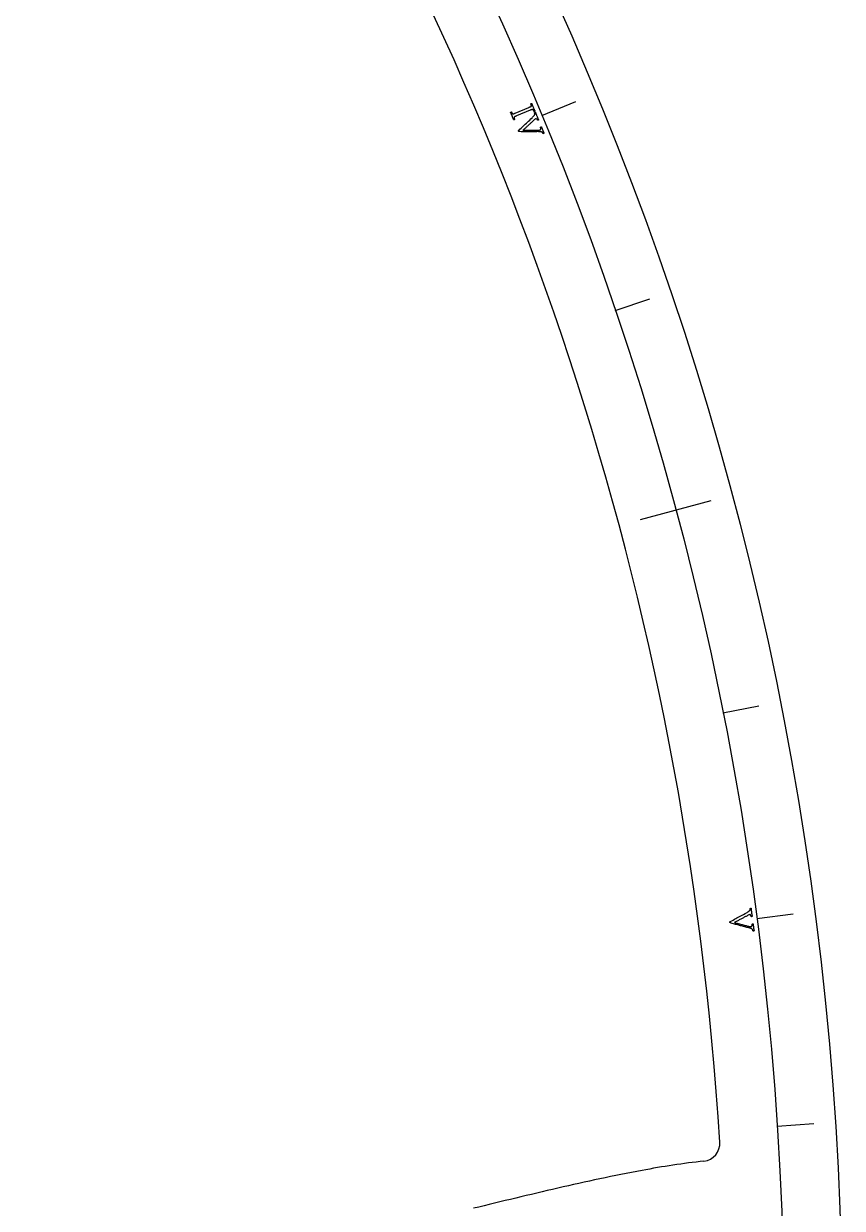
# Model space of a CAD drawing. Header units: millimetres. Extents: x -45 to 45, y -45 to 45.
# Drawn here: x 33.65 to 45, y 1.75 to 18.19 of the extents above; entities that cross this region are included whole.
import ezdxf

# ---------------------------------------------------------------- set-up
doc = ezdxf.new("R2010")
doc.units = ezdxf.units.MM
for name, color, linetype in [('CUT_INNER', 6, 'Continuous'), ('CUT_OUTER', 1, 'Continuous'), ('ENGRAVE', 7, 'Continuous'), ('ENGRAVE_FINE', 8, 'Continuous'), ('TEXT', 5, 'Continuous')]:
    doc.layers.add(name, color=color, linetype=linetype)

msp = doc.modelspace()

# ---------------------------------------------------------------- linework, layer by layer
at = {"layer": 'CUT_INNER'}
for centre, radius, start, end in [((0.0009, 0.0004), 43.3823, 3.53038, 61.69382), ((43.0514, 2.6556), 0.25, 276.878, 3.69141), ((44.1755, -7.7883), 10.2542, 96.12547, 100.97273), ((47.1731, -24.1316), 26.8699, 100.61438, 103.16061), ((67.4384, -111.0747), 116.1436, 103.129874, 103.723475)]:
    msp.add_arc(centre, radius, start, end, dxfattribs=at)
at = {"layer": 'CUT_OUTER'}
msp.add_circle((0, 0), 45, dxfattribs=at)
at = {"layer": 'ENGRAVE'}
msp.add_lwpolyline([(43.1769, 11.5692), (42.1948, 11.3061)], dxfattribs=at)
msp.add_circle((0, 0), 44.1916, dxfattribs=at)
at = {"layer": 'ENGRAVE_FINE'}
for points in [[(41.2974, 17.1059), (40.8277, 16.9114)], [(42.3278, 14.3683), (41.8464, 14.2049)], [(43.8411, 8.7205), (43.3425, 8.6214)], [(44.3176, 5.8345), (43.8136, 5.7682)], [(44.6043, 2.9235), (44.097, 2.8903)]]:
    msp.add_lwpolyline(points, dxfattribs=at)
at = {"layer": 'TEXT'}
for points in [[(40.7132, 17.0296), (40.716, 17.023), (40.7188, 17.0166), (40.7217, 17.0103), (40.7246, 17.0041), (40.7276, 16.9979), (40.7306, 16.9915), (40.7336, 16.985), (40.7367, 16.9783), (40.7359, 16.9771), (40.7347, 16.976), (40.7331, 16.975), (40.731, 16.9741), (40.7288, 16.9734), (40.7269, 16.973), (40.7253, 16.9729), (40.724, 16.973), (40.7232, 16.9747), (40.7222, 16.9768), (40.7208, 16.9796), (40.7191, 16.9828), (40.7172, 16.9862), (40.7153, 16.9895), (40.7134, 16.9926), (40.7114, 16.9956), (40.7094, 16.9982), (40.7076, 16.9999), (40.7058, 17.001), (40.7042, 17.0012), (40.7015, 17.0008), (40.6986, 17.0001), (40.6953, 16.9991), (40.6918, 16.9979), (40.688, 16.9964), (40.6841, 16.9949), (40.68, 16.9932), (40.6758, 16.9915), (40.6751, 16.9912), (40.6744, 16.9909), (40.6737, 16.9906), (40.673, 16.9903), (40.6724, 16.9901), (40.6717, 16.9898), (40.671, 16.9895), (40.6703, 16.9892), (40.481, 16.9101), (40.4803, 16.9098), (40.4797, 16.9096), (40.479, 16.9093), (40.4783, 16.909), (40.4776, 16.9087), (40.4769, 16.9084), (40.4763, 16.9081), (40.4756, 16.9078), (40.4714, 16.9061), (40.4674, 16.9044), (40.4636, 16.9027), (40.46, 16.9011), (40.4567, 16.8995), (40.4538, 16.8979), (40.4513, 16.8963), (40.4491, 16.8947), (40.4483, 16.8934), (40.4479, 16.8915), (40.4478, 16.8889), (40.448, 16.8857), (40.4485, 16.8821), (40.4492, 16.8785), (40.4501, 16.8748), (40.4512, 16.8711), (40.4523, 16.8676), (40.4533, 16.8647), (40.454, 16.8625), (40.4547, 16.8608), (40.4539, 16.8597), (40.4526, 16.8587), (40.451, 16.8576), (40.449, 16.8566), (40.4469, 16.8557), (40.445, 16.8552), (40.4434, 16.8552), (40.442, 16.8555), (40.4396, 16.8624), (40.4373, 16.8692), (40.435, 16.8758), (40.4327, 16.8822), (40.4304, 16.8886), (40.4279, 16.8951), (40.4254, 16.9016), (40.4227, 16.9081), (40.42, 16.9144), (40.4172, 16.9208), (40.4142, 16.9272), (40.4112, 16.9336), (40.4081, 16.9401), (40.4049, 16.9466), (40.4017, 16.9531), (40.3984, 16.9597), (40.3991, 16.9609), (40.4003, 16.962), (40.402, 16.963), (40.4041, 16.9639), (40.4063, 16.9646), (40.4082, 16.965), (40.4098, 16.9652), (40.4111, 16.965), (40.4118, 16.9634), (40.4129, 16.9612), (40.4143, 16.9585), (40.416, 16.9553), (40.4179, 16.9519), (40.4199, 16.9487), (40.422, 16.9455), (40.4243, 16.9426), (40.4264, 16.94), (40.4283, 16.9383), (40.4299, 16.9374), (40.4313, 16.9372), (40.4345, 16.9377), (40.4381, 16.9384), (40.442, 16.9396), (40.4462, 16.9411), (40.4506, 16.9428), (40.4552, 16.9447), (40.46, 16.9466), (40.4649, 16.9487), (40.6541, 17.0279), (40.659, 17.03), (40.6638, 17.032), (40.6684, 17.0341), (40.6729, 17.036), (40.677, 17.038), (40.6806, 17.04), (40.6837, 17.042), (40.6863, 17.0441), (40.6873, 17.0452), (40.6878, 17.0471), (40.6879, 17.0496), (40.6874, 17.0529), (40.6867, 17.0565), (40.6858, 17.0601), (40.6848, 17.0639), (40.6836, 17.0676), (40.6825, 17.0711), (40.6816, 17.074), (40.6808, 17.0763), (40.6801, 17.0779), (40.6809, 17.079), (40.6821, 17.0801), (40.6838, 17.0811), (40.6858, 17.0822), (40.6879, 17.0831), (40.6898, 17.0835), (40.6914, 17.0836), (40.6928, 17.0833), (40.6954, 17.0764), (40.698, 17.0695), (40.7005, 17.0627), (40.703, 17.0559), (40.7054, 17.0492), (40.7079, 17.0426), (40.7105, 17.036), (40.7132, 17.0296)], [(40.7632, 16.9095), (40.7662, 16.9023), (40.7693, 16.8952), (40.7724, 16.8883), (40.7756, 16.8815), (40.7787, 16.8748), (40.7818, 16.8682), (40.7849, 16.8616), (40.7879, 16.855), (40.7869, 16.8542), (40.7855, 16.8533), (40.7835, 16.8524), (40.7811, 16.8514), (40.7787, 16.8506), (40.7769, 16.8503), (40.7755, 16.8503), (40.7748, 16.8507), (40.7742, 16.8519), (40.7732, 16.8536), (40.7719, 16.8558), (40.7701, 16.8586), (40.7681, 16.8616), (40.7659, 16.8644), (40.7635, 16.8671), (40.7608, 16.8695), (40.7581, 16.8714), (40.7552, 16.8724), (40.7522, 16.8725), (40.7491, 16.8716), (40.7447, 16.8692), (40.7388, 16.8649), (40.7314, 16.8589), (40.7225, 16.851), (40.7179, 16.8467), (40.7126, 16.8419), (40.7066, 16.8363), (40.6999, 16.8302), (40.6927, 16.8235), (40.6851, 16.8165), (40.6772, 16.8092), (40.6689, 16.8016), (40.6604, 16.7938), (40.6519, 16.786), (40.6434, 16.7781), (40.635, 16.7702), (40.6267, 16.7625), (40.6187, 16.7552), (40.6111, 16.7481), (40.6038, 16.7414), (40.597, 16.7352), (40.5908, 16.7295), (40.5853, 16.7245), (40.5804, 16.72), (40.5764, 16.7164), (40.5734, 16.7136), (40.5714, 16.7118), (40.5706, 16.711), (40.5724, 16.7109), (40.5757, 16.7108), (40.5806, 16.7108), (40.5869, 16.7108), (40.5944, 16.7107), (40.6029, 16.7108), (40.6123, 16.7108), (40.6227, 16.7109), (40.6339, 16.711), (40.6456, 16.711), (40.6579, 16.7111), (40.6707, 16.7112), (40.6839, 16.7113), (40.6972, 16.7113), (40.7106, 16.7114), (40.7241, 16.7115), (40.7374, 16.7116), (40.7503, 16.7117), (40.7628, 16.7118), (40.775, 16.7118), (40.7795, 16.7119), (40.7842, 16.7121), (40.7889, 16.7125), (40.7936, 16.7131), (40.7982, 16.7138), (40.8023, 16.7146), (40.8059, 16.7156), (40.8091, 16.7168), (40.8124, 16.7185), (40.8149, 16.7209), (40.8166, 16.7239), (40.8175, 16.7274), (40.8179, 16.7312), (40.818, 16.7351), (40.8177, 16.7389), (40.8171, 16.7427), (40.8163, 16.7462), (40.8156, 16.7491), (40.815, 16.7514), (40.8144, 16.7531), (40.8148, 16.7542), (40.8158, 16.7553), (40.8175, 16.7564), (40.8198, 16.7575), (40.8223, 16.7583), (40.8244, 16.7588), (40.8262, 16.7589), (40.8276, 16.7585), (40.8299, 16.7523), (40.832, 16.7463), (40.8341, 16.7404), (40.836, 16.7347), (40.838, 16.729), (40.8402, 16.7232), (40.8425, 16.7172), (40.8449, 16.7111), (40.847, 16.7061), (40.8488, 16.7017), (40.8505, 16.6978), (40.852, 16.6945), (40.8534, 16.6915), (40.8548, 16.6885), (40.8562, 16.6856), (40.8576, 16.6826), (40.8591, 16.6796), (40.8608, 16.6762), (40.8626, 16.6725), (40.8645, 16.6684), (40.8635, 16.6675), (40.862, 16.6667), (40.86, 16.6658), (40.8574, 16.6649), (40.8549, 16.6642), (40.8531, 16.6638), (40.8519, 16.6638), (40.8514, 16.6641), (40.8505, 16.6658), (40.849, 16.6684), (40.8468, 16.6717), (40.844, 16.6757), (40.8406, 16.6798), (40.8369, 16.6832), (40.8329, 16.6859), (40.8284, 16.6878), (40.8246, 16.6889), (40.8196, 16.6897), (40.8132, 16.6905), (40.8056, 16.691), (40.7974, 16.6914), (40.7894, 16.6917), (40.7817, 16.6918), (40.7742, 16.6918), (40.7567, 16.6917), (40.7401, 16.6916), (40.7241, 16.6915), (40.7089, 16.6914), (40.6942, 16.6913), (40.6797, 16.6913), (40.6655, 16.6913), (40.6515, 16.6913), (40.6375, 16.6913), (40.6233, 16.6914), (40.6088, 16.6914), (40.594, 16.6914), (40.5787, 16.6914), (40.5626, 16.6915), (40.5457, 16.6916), (40.5279, 16.6918), (40.5232, 16.692), (40.5191, 16.6926), (40.5156, 16.6935), (40.5128, 16.6949), (40.5105, 16.6965), (40.5086, 16.6982), (40.5071, 16.7002), (40.506, 16.7024), (40.5059, 16.7031), (40.5062, 16.704), (40.5069, 16.7049), (40.508, 16.7059), (40.5092, 16.7069), (40.5102, 16.7079), (40.511, 16.7087), (40.5116, 16.7095), (40.528, 16.7249), (40.5439, 16.7397), (40.5592, 16.7541), (40.5739, 16.7679), (40.5885, 16.7816), (40.6031, 16.7953), (40.6179, 16.8092), (40.6328, 16.8232), (40.6481, 16.8376), (40.6642, 16.8529), (40.6809, 16.869), (40.6984, 16.8859), (40.7038, 16.891), (40.7089, 16.896), (40.7136, 16.9009), (40.718, 16.9055), (40.7221, 16.9101), (40.7259, 16.9147), (40.7294, 16.9194), (40.7326, 16.9242), (40.7338, 16.9262), (40.7346, 16.9287), (40.735, 16.9316), (40.7351, 16.9348), (40.7349, 16.9382), (40.7346, 16.9415), (40.7341, 16.9447), (40.7334, 16.9478), (40.7327, 16.9506), (40.732, 16.953), (40.7314, 16.955), (40.7308, 16.9566), (40.7311, 16.957), (40.7322, 16.9576), (40.7341, 16.9585), (40.7368, 16.9596), (40.7395, 16.9607), (40.7415, 16.9615), (40.7429, 16.9619), (40.7435, 16.9619), (40.7464, 16.9544), (40.7489, 16.9475), (40.7512, 16.9412), (40.7531, 16.9356), (40.7551, 16.93), (40.7574, 16.9238), (40.7601, 16.917), (40.7632, 16.9095)], [(43.7404, 5.8605), (43.7415, 5.8528), (43.7427, 5.8451), (43.7439, 5.8376), (43.7452, 5.8302), (43.7465, 5.823), (43.7478, 5.8157), (43.7491, 5.8086), (43.7503, 5.8015), (43.7491, 5.8009), (43.7475, 5.8004), (43.7454, 5.8), (43.7428, 5.7997), (43.7403, 5.7996), (43.7384, 5.7997), (43.7371, 5.8001), (43.7365, 5.8006), (43.7362, 5.8019), (43.7357, 5.8039), (43.735, 5.8064), (43.7341, 5.8096), (43.7329, 5.813), (43.7314, 5.8162), (43.7298, 5.8194), (43.7279, 5.8224), (43.7257, 5.825), (43.7231, 5.8267), (43.7203, 5.8275), (43.717, 5.8275), (43.7122, 5.8263), (43.7054, 5.8237), (43.6967, 5.8197), (43.686, 5.8144), (43.6805, 5.8115), (43.6741, 5.8081), (43.6669, 5.8043), (43.6589, 5.8001), (43.6502, 5.7955), (43.6411, 5.7907), (43.6315, 5.7857), (43.6215, 5.7804), (43.6113, 5.7751), (43.6011, 5.7697), (43.5909, 5.7643), (43.5807, 5.7589), (43.5707, 5.7535), (43.5611, 5.7485), (43.5519, 5.7436), (43.5431, 5.739), (43.5349, 5.7347), (43.5275, 5.7309), (43.5209, 5.7274), (43.515, 5.7244), (43.5102, 5.7219), (43.5066, 5.72), (43.5043, 5.7188), (43.5032, 5.7181), (43.505, 5.7176), (43.5082, 5.7167), (43.5128, 5.7154), (43.5189, 5.7137), (43.5262, 5.7118), (43.5344, 5.7096), (43.5435, 5.7073), (43.5536, 5.7047), (43.5644, 5.7019), (43.5758, 5.6989), (43.5876, 5.6958), (43.6001, 5.6926), (43.6128, 5.6893), (43.6257, 5.6859), (43.6387, 5.6826), (43.6517, 5.6792), (43.6646, 5.6759), (43.6771, 5.6726), (43.6892, 5.6695), (43.701, 5.6664), (43.7054, 5.6653), (43.7099, 5.6644), (43.7146, 5.6635), (43.7193, 5.6628), (43.7239, 5.6623), (43.7281, 5.6621), (43.7319, 5.6621), (43.7352, 5.6624), (43.7388, 5.6633), (43.7419, 5.6649), (43.7443, 5.6674), (43.7461, 5.6705), (43.7475, 5.6741), (43.7485, 5.6778), (43.7492, 5.6816), (43.7496, 5.6855), (43.7498, 5.689), (43.7499, 5.692), (43.7498, 5.6944), (43.7497, 5.6962), (43.7504, 5.6971), (43.7516, 5.6979), (43.7535, 5.6986), (43.756, 5.699), (43.7586, 5.6992), (43.7608, 5.6991), (43.7625, 5.6987), (43.7639, 5.698), (43.7644, 5.6915), (43.765, 5.6851), (43.7655, 5.6789), (43.7659, 5.6729), (43.7663, 5.6668), (43.7669, 5.6606), (43.7676, 5.6543), (43.7684, 5.6478), (43.7691, 5.6424), (43.7698, 5.6376), (43.7704, 5.6335), (43.7709, 5.6299), (43.7715, 5.6266), (43.7721, 5.6234), (43.7727, 5.6202), (43.7733, 5.617), (43.774, 5.6136), (43.7747, 5.6099), (43.7755, 5.6059), (43.7763, 5.6014), (43.7752, 5.6009), (43.7735, 5.6004), (43.7713, 5.6001), (43.7686, 5.5999), (43.766, 5.5999), (43.7641, 5.6), (43.763, 5.6002), (43.7625, 5.6006), (43.7621, 5.6026), (43.7613, 5.6054), (43.7601, 5.6092), (43.7584, 5.6138), (43.7562, 5.6186), (43.7535, 5.6228), (43.7502, 5.6265), (43.7464, 5.6295), (43.7431, 5.6315), (43.7384, 5.6336), (43.7324, 5.6359), (43.7252, 5.6384), (43.7174, 5.6409), (43.7098, 5.6432), (43.7023, 5.6453), (43.695, 5.6472), (43.6782, 5.6516), (43.662, 5.6559), (43.6466, 5.6599), (43.6319, 5.6637), (43.6176, 5.6674), (43.6036, 5.6711), (43.5899, 5.6747), (43.5764, 5.6783), (43.5629, 5.682), (43.5491, 5.6856), (43.5351, 5.6894), (43.5209, 5.6932), (43.5061, 5.6971), (43.4905, 5.7013), (43.4742, 5.7058), (43.4571, 5.7106), (43.4525, 5.712), (43.4487, 5.7136), (43.4456, 5.7154), (43.4433, 5.7174), (43.4415, 5.7196), (43.4401, 5.7218), (43.4391, 5.7241), (43.4386, 5.7265), (43.4387, 5.7272), (43.4392, 5.7279), (43.4401, 5.7286), (43.4414, 5.7293), (43.4429, 5.73), (43.4441, 5.7307), (43.445, 5.7313), (43.4458, 5.7319), (43.4656, 5.7425), (43.4848, 5.7528), (43.5033, 5.7628), (43.5211, 5.7723), (43.5387, 5.7818), (43.5564, 5.7913), (43.5742, 5.8009), (43.5922, 5.8106), (43.6107, 5.8206), (43.6302, 5.8313), (43.6505, 5.8425), (43.6717, 5.8543), (43.6783, 5.8579), (43.6844, 5.8614), (43.6902, 5.8649), (43.6957, 5.8682), (43.7008, 5.8716), (43.7057, 5.8751), (43.7103, 5.8788), (43.7146, 5.8825), (43.7163, 5.8842), (43.7177, 5.8864), (43.7189, 5.8891), (43.7198, 5.8922), (43.7205, 5.8955), (43.721, 5.8988), (43.7213, 5.902), (43.7215, 5.9051), (43.7215, 5.9081), (43.7215, 5.9106), (43.7214, 5.9126), (43.7212, 5.9143), (43.7216, 5.9146), (43.7228, 5.9149), (43.7249, 5.9153), (43.7278, 5.9157), (43.7307, 5.9161), (43.7328, 5.9163), (43.7342, 5.9163), (43.7349, 5.9162), (43.7357, 5.9082), (43.7364, 5.9008), (43.737, 5.8942), (43.7374, 5.8883), (43.7379, 5.8824), (43.7385, 5.8758), (43.7394, 5.8685), (43.7404, 5.8605)]]:
    msp.add_lwpolyline(points, close=True, dxfattribs=at)

doc.saveas('drawing.dxf')
